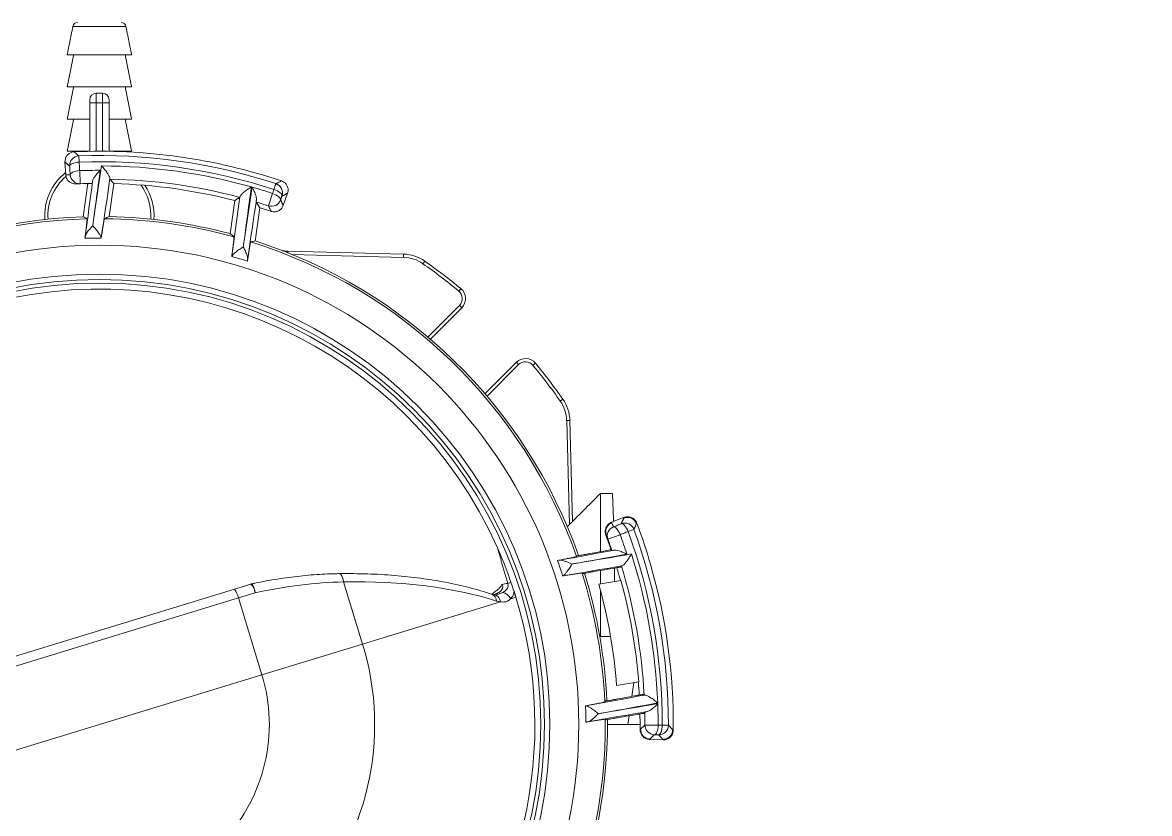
# Model space of a CAD drawing. Header units: millimetres. Extents: x -294625 to 2136527, y -251383 to 128331.
# Drawn here: x 1088231.2 to 1088415, y -78250.7 to -78121.6 of the extents above; entities that cross this region are included whole.
import ezdxf

# ---------------------------------------------------------------- set-up
doc = ezdxf.new("R2010")
doc.units = ezdxf.units.MM
doc.layers.add('N3-NOTE', color=11, linetype='Continuous', lineweight=13)
doc.styles.add('P-VNTIMEH', font='vntimeh.shx', dxfattribs={"width": 0.75, "height": 300})
doc.dimstyles.new('N-NOTE', dxfattribs={"dimtxt": 200, "dimasz": 30, "dimexe": 50, "dimexo": 50, "dimgap": 100, "dimtad": 1, "dimdec": 0, "dimdsep": 46, "dimtxsty": 'P-VNTIMEH', "dimblk": 'OPEN30', "dimcen": 0, "dimse1": 1, "dimse2": 1, "dimclrd": 256, "dimclre": 7, "dimclrt": 256, "dimadec": 0, "dimazin": 0, "dimtfac": 1, "dimtdec": 0, "dimtix": 1, "dimtmove": 2, "dimatfit": 3, "dimldrblk": 'OPEN30', "dimfxl": 1, "dimtolj": 1, "dimtzin": 0, "dimarcsym": 0})

# ---------------------------------------------------------------- blocks, each defined once
blk = doc.blocks.new('23')
at = {"color": 8, "linetype": 'Continuous', "lineweight": 15}
for p, q in [((2951279.84, 1774339.73), (2951302.86, 1774264.43)), ((2951300.78, 1774263.54), (2951277.62, 1774339.3)), ((2951282.85, 1774258.06), (2951259.69, 1774333.81)), ((2951402.4, 1774303.96), (2951399.41, 1774303.77)), ((2951404.92, 1774298.19), (2951404.92, 1774303.44)), ((2951412.42, 1774298.19), (2951412.42, 1774303.44)), ((2951419.92, 1774288.44), (2951419.92, 1774303.44)), ((2951427.42, 1774288.44), (2951427.42, 1774303.44)), ((2951400.39, 1774300.53), (2951397.34, 1774300.42)), ((2951403.81, 1774300.72), (2951402.38, 1774300.67)), ((2951434.01, 1774289.76), (2951434.01, 1774302.12)), ((2951389.63, 1774299.75), (2951397.39, 1774298.66)), ((2951404.9, 1774298.19), (2951416.17, 1774298.19)), ((2951416.17, 1774298.19), (2951416.92, 1774298.19)), ((2951416.17, 1774298.19), (2951416.17, 1774296.69)), ((2951416.17, 1774296.69), (2951404.91, 1774296.69)), ((2951404.91, 1774295.19), (2951416.17, 1774295.19)), ((2951418.42, 1774296.69), (2951416.17, 1774296.69)), ((2951416.17, 1774295.19), (2951416.17, 1774296.69)), ((2951416.17, 1774295.19), (2951416.17, 1774293.69)), ((2951416.17, 1774295.19), (2951418.42, 1774295.19)), ((2951418.42, 1774296.69), (2951418.42, 1774295.19)), ((2951397.37, 1774292.6), (2951389.67, 1774293.69)), ((2951416.17, 1774293.69), (2951404.9, 1774293.69)), ((2951404.92, 1774288.44), (2951404.92, 1774293.69)), ((2951412.42, 1774288.44), (2951412.42, 1774293.69)), ((2951416.92, 1774293.69), (2951416.17, 1774293.69)), ((2951300.78, 1774263.54), (2951282.85, 1774258.06)), ((2951301.97, 1774259.62), (2951300.78, 1774263.54)), ((2951302.86, 1774264.43), (2951304.01, 1774260.65)), ((2951393.41, 1774264.38), (2951385.7, 1774265.46)), ((2951383.99, 1774259.65), (2951391.75, 1774258.56)), ((2951282.85, 1774258.06), (2951290.02, 1774234.58)), ((2951392.18, 1774256.53), (2951395.09, 1774255.58)), ((2951392.28, 1774253.08), (2951395.11, 1774252.08)), ((2951396, 1774255.25), (2951397.36, 1774254.81)), ((2951380.18, 1774225.05), (2951380.87, 1774251.08)), ((2951381.64, 1774252.01), (2951380.93, 1774225.03)), ((2951381.64, 1774252.01), (2951381.25, 1774252.02)), ((2951304.54, 1774239.02), (2951290.02, 1774234.58)), ((2951290.02, 1774234.58), (2951299.85, 1774202.45)), ((2951380.93, 1774225.03), (2951380.18, 1774225.05)), ((2951368.45, 1774211.48), (2951361.13, 1774218.8)), ((2951361.61, 1774219.38), (2951368.98, 1774212.01)), ((2951379.3, 1774220.1), (2951378.69, 1774220.53)), ((2951368.45, 1774211.48), (2951368.98, 1774212.01)), ((2951372.88, 1774211.69), (2951372.3, 1774212.17)), ((2951355.19, 1774198.22), (2951347.83, 1774205.59)), ((2951348.4, 1774206.08), (2951355.72, 1774198.75)), ((2951300.57, 1774200.07), (2951300.94, 1774198.86)), ((2951355.72, 1774198.75), (2951355.19, 1774198.22)), ((2951355.52, 1774194.32), (2951355.04, 1774194.9)), ((2951347.11, 1774187.9), (2951346.68, 1774188.51)), ((2951317.9, 1774186.38), (2951342.15, 1774187.02)), ((2951342.17, 1774186.27), (2951318.63, 1774185.65)), ((2951342.17, 1774186.27), (2951342.15, 1774187.02)), ((2951291.82, 1774179.31), (2951291.82, 1774176.8)), ((2951304.89, 1774174.38), (2951303.97, 1774179.55)), ((2951271.27, 1774177.51), (2951271.27, 1774172.79)), ((2951302.58, 1774179.16), (2951291.82, 1774179.16)), ((2951307.19, 1774179.16), (2951304.04, 1774179.16)), ((2951325.12, 1774179.16), (2951311.57, 1774179.16)), ((2951315.53, 1774174.55), (2951314.49, 1774177.42)), ((2951315.39, 1774177.9), (2951315.44, 1774177.77)), ((2951281.25, 1774170.21), (2951280.34, 1774175.38)), ((2951318.44, 1774176.54), (2951318.32, 1774176.49)), ((2951318.44, 1774176.54), (2951319.54, 1774173.75)), ((2951273.32, 1774172.49), (2951271.27, 1774172.79)), ((2951271.27, 1774172.79), (2951271.27, 1774169.92)), ((2951281.05, 1774171.36), (2951277.83, 1774171.83)), ((2951316.77, 1774171.35), (2951316.28, 1774172.7)), ((2951319.54, 1774173.75), (2951319.42, 1774173.7)), ((2951270.17, 1774169.92), (2951270.17, 1774169.79)), ((2951318.16, 1774170.64), (2951318.11, 1774170.77)), ((2951267.7, 1774164.6), (2951267.77, 1774167.6)), ((2951267.77, 1774167.6), (2951267.9, 1774167.6)), ((2951271.15, 1774168.77), (2951271.15, 1774165.71)), ((2951267.7, 1774164.6), (2951267.83, 1774164.6)), ((2951271.12, 1774164.74), (2951271.11, 1774163.3)), ((2951270.05, 1774162.16), (2951270.05, 1774162.29))]:
    blk.add_line(p, q, dxfattribs=at)
at = {"color": 8, "linetype": 'Continuous', "lineweight": 15, "flags": 128}
for points in [[(2951399.45, 1774302.75), (2951399.7, 1774302.76), (2951399.94, 1774302.78), (2951400.19, 1774302.8), (2951400.44, 1774302.81), (2951400.69, 1774302.83), (2951400.93, 1774302.85), (2951401.18, 1774302.86), (2951401.43, 1774302.88)], [(2951402.38, 1774300.67), (2951402.34, 1774301.1), (2951402.27, 1774301.52), (2951402.17, 1774301.9), (2951402.04, 1774302.24), (2951401.9, 1774302.51), (2951401.75, 1774302.72), (2951401.59, 1774302.84), (2951401.43, 1774302.88)], [(2951399.45, 1774302.75), (2951399.61, 1774302.71), (2951399.76, 1774302.58), (2951399.92, 1774302.38), (2951400.05, 1774302.1), (2951400.17, 1774301.77), (2951400.27, 1774301.38), (2951400.34, 1774300.97), (2951400.39, 1774300.53)], [(2951402.38, 1774300.67), (2951402.13, 1774300.65), (2951401.88, 1774300.63), (2951401.63, 1774300.61), (2951401.39, 1774300.6), (2951401.14, 1774300.58), (2951400.89, 1774300.56), (2951400.64, 1774300.55), (2951400.39, 1774300.53)], [(2951385.1, 1774299.24), (2951386.72, 1774299.02), (2951388.34, 1774298.81), (2951389.96, 1774298.59), (2951391.58, 1774298.37), (2951393.19, 1774298.16), (2951394.8, 1774297.94), (2951396.41, 1774297.72), (2951398.01, 1774297.51)], [(2951398.54, 1774293.48), (2951396.82, 1774293.74), (2951395.1, 1774293.99), (2951393.37, 1774294.24), (2951391.64, 1774294.5), (2951389.91, 1774294.75), (2951388.17, 1774295.01), (2951386.44, 1774295.26), (2951384.7, 1774295.52)], [(2951400.47, 1774295.74), (2951399.04, 1774295.93), (2951397.61, 1774296.12), (2951396.17, 1774296.31), (2951394.73, 1774296.51), (2951393.29, 1774296.7), (2951391.85, 1774296.89), (2951390.41, 1774297.09), (2951388.96, 1774297.28)], [(2951388.96, 1774297.28), (2951390.54, 1774297.05), (2951392.11, 1774296.82), (2951393.68, 1774296.59), (2951395.25, 1774296.36), (2951396.82, 1774296.13), (2951398.38, 1774295.9), (2951399.94, 1774295.67), (2951401.5, 1774295.44)], [(2951380.42, 1774265.08), (2951382.16, 1774264.84), (2951383.9, 1774264.61), (2951385.64, 1774264.37), (2951387.38, 1774264.14), (2951389.11, 1774263.91), (2951390.84, 1774263.68), (2951392.56, 1774263.44), (2951394.28, 1774263.21)], [(2951393.69, 1774259.34), (2951391.97, 1774259.59), (2951390.23, 1774259.85), (2951388.5, 1774260.1), (2951386.76, 1774260.36), (2951385.02, 1774260.61), (2951383.28, 1774260.87), (2951381.53, 1774261.13), (2951379.78, 1774261.38)], [(2951384.03, 1774262.2), (2951385.61, 1774261.97), (2951387.18, 1774261.74), (2951388.74, 1774261.51), (2951390.31, 1774261.28), (2951391.87, 1774261.05), (2951393.43, 1774260.82), (2951394.99, 1774260.59), (2951396.54, 1774260.37)], [(2951396.59, 1774260.52), (2951395.03, 1774260.73), (2951393.47, 1774260.94), (2951391.9, 1774261.15), (2951390.33, 1774261.36), (2951388.76, 1774261.57), (2951387.19, 1774261.78), (2951385.61, 1774261.99), (2951384.03, 1774262.2)], [(2951301.97, 1774259.62), (2951302.52, 1774259.75), (2951303.02, 1774259.9), (2951303.45, 1774260.05), (2951303.78, 1774260.2), (2951303.99, 1774260.34), (2951304.06, 1774260.45), (2951304.06, 1774260.47)], [(2951395.09, 1774255.58), (2951394.93, 1774255.18), (2951394.74, 1774254.79), (2951394.54, 1774254.45), (2951394.33, 1774254.16), (2951394.12, 1774253.94), (2951393.92, 1774253.78), (2951393.73, 1774253.71), (2951393.57, 1774253.71)], [(2951395.09, 1774255.58), (2951395.2, 1774255.54), (2951395.32, 1774255.5), (2951395.43, 1774255.46), (2951395.54, 1774255.42), (2951395.66, 1774255.38), (2951395.77, 1774255.33), (2951395.89, 1774255.29), (2951396, 1774255.25)], [(2951394.47, 1774253.38), (2951394.36, 1774253.43), (2951394.25, 1774253.47), (2951394.13, 1774253.51), (2951394.02, 1774253.55), (2951393.91, 1774253.59), (2951393.79, 1774253.63), (2951393.68, 1774253.67), (2951393.57, 1774253.71)], [(2951394.47, 1774253.38), (2951394.64, 1774253.38), (2951394.83, 1774253.45), (2951395.03, 1774253.61), (2951395.24, 1774253.83), (2951395.45, 1774254.12), (2951395.65, 1774254.46), (2951395.84, 1774254.84), (2951396, 1774255.25)], [(2951304.54, 1774239.02), (2951305.07, 1774239.1), (2951305.54, 1774239.24), (2951305.94, 1774239.43), (2951306.23, 1774239.67), (2951306.41, 1774239.93), (2951306.45, 1774240.16)], [(2951308.26, 1774174.14), (2951307.97, 1774175.85), (2951307.68, 1774177.56), (2951307.39, 1774179.28), (2951307.1, 1774181.01), (2951306.8, 1774182.73), (2951306.51, 1774184.46), (2951306.21, 1774186.19), (2951305.92, 1774187.93)], [(2951309.59, 1774188.7), (2951309.88, 1774187.09), (2951310.17, 1774185.48), (2951310.47, 1774183.87), (2951310.76, 1774182.27), (2951311.05, 1774180.67), (2951311.34, 1774179.07), (2951311.63, 1774177.47), (2951311.93, 1774175.88)], [(2951274.29, 1774168.19), (2951274, 1774169.91), (2951273.71, 1774171.64), (2951273.41, 1774173.37), (2951273.12, 1774175.1), (2951272.82, 1774176.84), (2951272.53, 1774178.57), (2951272.23, 1774180.31), (2951271.93, 1774182.06)], [(2951275.64, 1774182.59), (2951275.96, 1774180.86), (2951276.28, 1774179.13), (2951276.59, 1774177.41), (2951276.9, 1774175.68), (2951277.22, 1774173.96), (2951277.53, 1774172.25), (2951277.85, 1774170.54), (2951278.16, 1774168.83)], [(2951311, 1774173), (2951310.74, 1774174.42), (2951310.48, 1774175.84), (2951310.22, 1774177.26), (2951309.96, 1774178.69), (2951309.7, 1774180.12), (2951309.44, 1774181.55), (2951309.18, 1774182.98), (2951308.91, 1774184.42)], [(2951308.91, 1774184.42), (2951309.18, 1774182.85), (2951309.45, 1774181.28), (2951309.71, 1774179.71), (2951309.98, 1774178.15), (2951310.24, 1774176.59), (2951310.51, 1774175.03), (2951310.77, 1774173.48), (2951311.03, 1774171.93)], [(2951307.74, 1774175.89), (2951307.65, 1774176.44), (2951307.56, 1774176.99), (2951307.46, 1774177.54), (2951307.37, 1774178.1), (2951307.27, 1774178.65), (2951307.18, 1774179.2), (2951307.09, 1774179.76), (2951306.99, 1774180.31)], [(2951311.11, 1774181.67), (2951311.21, 1774181.11), (2951311.31, 1774180.56), (2951311.41, 1774180), (2951311.51, 1774179.45), (2951311.62, 1774178.89), (2951311.72, 1774178.34), (2951311.82, 1774177.79), (2951311.92, 1774177.24)], [(2951274.03, 1774178.27), (2951274.3, 1774176.7), (2951274.56, 1774175.13), (2951274.83, 1774173.57), (2951275.09, 1774172.01), (2951275.36, 1774170.45), (2951275.62, 1774168.9), (2951275.89, 1774167.35), (2951276.15, 1774165.8)], [(2951276.31, 1774165.8), (2951276.03, 1774167.35), (2951275.74, 1774168.9), (2951275.46, 1774170.46), (2951275.17, 1774172.01), (2951274.89, 1774173.57), (2951274.6, 1774175.13), (2951274.32, 1774176.7), (2951274.03, 1774178.27)], [(2951272.91, 1774174.93), (2951273, 1774174.37), (2951273.1, 1774173.82), (2951273.19, 1774173.26), (2951273.29, 1774172.71), (2951273.38, 1774172.15), (2951273.47, 1774171.6), (2951273.57, 1774171.04), (2951273.66, 1774170.49)], [(2951278.05, 1774170.65), (2951277.95, 1774171.2), (2951277.85, 1774171.75), (2951277.75, 1774172.3), (2951277.64, 1774172.86), (2951277.54, 1774173.41), (2951277.44, 1774173.96), (2951277.34, 1774174.51), (2951277.24, 1774175.07)], [(2951317.35, 1774176.13), (2951317.36, 1774175.97), (2951317.29, 1774175.78), (2951317.15, 1774175.57), (2951316.93, 1774175.36), (2951316.65, 1774175.14), (2951316.31, 1774174.93), (2951315.94, 1774174.73), (2951315.53, 1774174.55)], [(2951316.28, 1774172.7), (2951316.19, 1774172.93), (2951316.09, 1774173.16), (2951316, 1774173.39), (2951315.91, 1774173.63), (2951315.81, 1774173.86), (2951315.72, 1774174.09), (2951315.63, 1774174.32), (2951315.53, 1774174.55)], [(2951316.28, 1774172.7), (2951316.68, 1774172.87), (2951317.06, 1774173.07), (2951317.39, 1774173.29), (2951317.67, 1774173.51), (2951317.89, 1774173.73), (2951318.04, 1774173.93), (2951318.1, 1774174.12), (2951318.09, 1774174.29)], [(2951317.35, 1774176.13), (2951317.44, 1774175.9), (2951317.54, 1774175.67), (2951317.63, 1774175.44), (2951317.72, 1774175.21), (2951317.82, 1774174.98), (2951317.91, 1774174.75), (2951318, 1774174.52), (2951318.09, 1774174.29)], [(2951268.87, 1774165.61), (2951268.87, 1774165.73), (2951268.88, 1774165.85), (2951268.88, 1774165.97), (2951268.88, 1774166.09), (2951268.89, 1774166.21), (2951268.89, 1774166.33), (2951268.9, 1774166.45), (2951268.9, 1774166.58)], [(2951271.15, 1774165.71), (2951270.71, 1774165.73), (2951270.29, 1774165.79), (2951269.9, 1774165.88), (2951269.56, 1774165.99), (2951269.28, 1774166.12), (2951269.08, 1774166.26), (2951268.95, 1774166.42), (2951268.9, 1774166.58)], [(2951268.87, 1774165.61), (2951268.91, 1774165.45), (2951269.04, 1774165.3), (2951269.25, 1774165.15), (2951269.53, 1774165.02), (2951269.87, 1774164.91), (2951270.26, 1774164.82), (2951270.68, 1774164.76), (2951271.12, 1774164.74)], [(2951271.15, 1774165.71), (2951271.14, 1774165.58), (2951271.14, 1774165.46), (2951271.14, 1774165.34), (2951271.13, 1774165.22), (2951271.13, 1774165.1), (2951271.12, 1774164.98), (2951271.12, 1774164.86), (2951271.12, 1774164.74)]]:
    blk.add_lwpolyline(points, dxfattribs=at)
at = {"color": 8, "linetype": 'Continuous', "lineweight": 15}
for radius in [111.73, 105, 103.76, 102.91]:
    blk.add_circle((2951271.27, 1774295.94), radius, dxfattribs=at)
for centre, radius, start, end in [((2951271.27, 1774295.94), 101.51, 293.9292, 100.0708), ((2951271.27, 1774295.94), 101.51, 107, 287), ((2951271.27, 1774295.94), 117.93, 1.4027, 54.5973), ((2951271.27, 1774295.94), 118.43, 1.8456, 54.1544), ((2951271.27, 1774295.94), 64.16, 107, 287), ((2951271.27, 1774295.94), 39.61, 107, 287), ((2951389.92, 1774295.94), 12.75, 38.1186, 94.0921), ((2951389.92, 1774295.94), 12, 40.6066, 93.9738), ((2951271.13, 1774298.18), 128.4, 2.0371, 2.4961), ((2951401.57, 1774300.64), 2.25, 2.0864, 93.4789), ((2951271.27, 1774295.94), 131.2, 341.9347, 2.0653), ((2951271.27, 1774295.94), 126.15, 2.0371, 2.4958), ((2951399.58, 1774300.5), 2.25, 93.4953, 182.0329), ((2951271.27, 1774295.94), 126.15, 0.7647, 2.0371), ((2951271.27, 1774295.94), 132.64, 341.9347, 2.0653), ((2951271.27, 1774295.94), 133.65, 341.481, 2.519), ((2951271.27, 1774295.94), 129.2, 359.9113, 2.0371), ((2951433.79, 1774301.02), 1.13, 0, 78.6901), ((2951271.27, 1774295.94), 113.4, 359.7887, 1.713), ((2951416.92, 1774296.69), 1.5, 0, 90), ((2951271.27, 1774295.94), 130.23, 344.2194, 359.7806), ((2951416.92, 1774295.19), 1.5, 270, 0), ((2951271.27, 1774295.94), 117.93, 344.5786, 359.4214), ((2951271.27, 1774295.94), 118.42, 345.0889, 358.9111), ((2951271.27, 1774295.94), 126.15, 345.514, 358.486), ((2951271.27, 1774295.94), 127.17, 345.1029, 358.8971), ((2951433.79, 1774290.86), 1.13, 281.3099, 0), ((2951389.92, 1774295.94), 12.75, 265.9079, 303.5798), ((2951389.92, 1774295.94), 12.75, 265.9079, 303.5798), ((2951389.92, 1774295.94), 12, 266.0262, 306.4545), ((2951299.69, 1774268.99), 5.55, 281.2501, 304.7607), ((2951271.27, 1774295.94), 113.4, 342.287, 344.2113), ((2951301.46, 1774263.16), 3.58, 278.2261, 315.4599), ((2951301.86, 1774260), 2.25, 12.1051, 17), ((2951271.27, 1774295.94), 117.93, 289.4027, 342.5973), ((2951271.27, 1774295.94), 118.43, 289.4398, 342.1544), ((2951271.27, 1774295.94), 126.15, 341.5039, 342.7627), ((2951271.27, 1774295.94), 127.17, 341.9483, 343.3034), ((2951271.27, 1774295.94), 130.23, 341.9483, 344.1484), ((2951394.32, 1774255.83), 2.25, 161.9681, 250.4802), ((2951395.22, 1774255.51), 2.25, 250.5211, 341.9136), ((2951271.27, 1774295.94), 117.93, 217.4027, 270.5973), ((2951371.94, 1774225.27), 8.25, 324.9316, 358.5), ((2951371.94, 1774225.27), 9, 324.9316, 358.5), ((2951271.27, 1774295.94), 118.43, 217.8456, 270.5612), ((2951271.27, 1774295.94), 131.25, 320.3376, 324.9316), ((2951271.27, 1774295.94), 132, 320.3376, 324.9316), ((2951370.57, 1774213.6), 3, 225, 320.3376), ((2951370.57, 1774213.6), 2.25, 225, 320.3376), ((2951299.67, 1774204.34), 1.9, 275.4789, 349.4625), ((2951300.06, 1774205.08), 1.7, 269.607, 337.9971), ((2951271.27, 1774295.94), 101.51, 287.9897, 293.9292), ((2951299.47, 1774202.45), 2.62, 294.9171, 349.613), ((2950644.46, 1774096.46), 667.9, 8.98404, 9.09886), ((2951187.5, 1774166.4), 121.63, 16.0286, 16.4087), ((2951353.6, 1774196.63), 2.25, 309.6624, 45), ((2951353.6, 1774196.63), 3, 309.6624, 45), ((2951271.27, 1774295.94), 131.25, 305.0684, 309.6624), ((2951271.27, 1774295.94), 132, 305.0684, 309.6624), ((2951271.27, 1774295.94), 113.4, 287.7887, 289.713), ((2951341.94, 1774195.27), 8.25, 271.5, 305.0684), ((2951341.94, 1774195.27), 9, 271.5, 305.0684), ((2951271.27, 1774295.94), 113.4, 270.287, 272.2113), ((2951271.27, 1774295.94), 117.93, 272.5786, 287.4214), ((2951271.27, 1774295.94), 118.43, 272.6762, 287.3224), ((2951271.27, 1774295.94), 120.9, 274.3037, 285.6963), ((2951271.27, 1774295.94), 126.15, 288.7646, 290.0371), ((2951271.27, 1774295.94), 126.02, 288.8732, 290.4958), ((2951315.26, 1774175.31), 2.25, 21.4953, 110.0329), ((2951271.27, 1774295.94), 127.17, 273.1029, 286.8971), ((2951271.27, 1774295.94), 126.12, 274.5404, 285.4596), ((2951271.27, 1774295.94), 126.02, 285.4642, 286.8706), ((2951271.27, 1774295.94), 129.2, 287.9113, 290.0371), ((2951316, 1774173.47), 2.25, 290.0864, 21.4789), ((2951273.36, 1774296.76), 128.4, 290.0371, 290.4961), ((2951271.27, 1774295.94), 131.2, 269.9347, 290.0653), ((2951271.27, 1774295.94), 130.23, 272.2194, 287.7806), ((2951271.27, 1774295.94), 126.02, 269.5039, 271.129), ((2951271.27, 1774295.94), 132.64, 269.9347, 290.0653), ((2951271.27, 1774295.94), 127.17, 269.9483, 271.3034), ((2951271.27, 1774295.94), 126.02, 273.1266, 274.5358), ((2951271.27, 1774295.94), 133.78, 286.2196, 290.519), ((2951271.15, 1774166.52), 2.25, 89.9681, 178.4802), ((2951271.27, 1774295.94), 133.78, 269.481, 286.2196), ((2951271.12, 1774165.55), 2.25, 178.5211, 269.9136), ((2951271.27, 1774295.94), 130.23, 269.9483, 272.1484)]:
    blk.add_arc(centre, radius, start, end, dxfattribs=at)
for centre, major_axis, ratio, start_param, end_param in [((2951281.31, 1774367.43), (20.1, 142.99), 0.866047, 4.337115, 4.344421), ((2951259.62, 1774213.06), (23.3, 165.76), 0.866047, 5.337383, 5.344642), ((2951282.91, 1774378.81), (23.3, 165.76), 0.866047, 4.080136, 4.087395), ((2951272.49, 1774261.5), (-17.54, 57.38), 0.467882, 4.172118, 4.538004), ((2951261.22, 1774224.45), (20.1, 142.99), 0.866047, 5.080357, 5.087663), ((2951247.78, 1774278.15), (-30.7, 100.41), 0.475694, 3.73958, 4.172118), ((2951342.36, 1774308.47), (142.2, 25.07), 0.866047, 4.337115, 4.338343), ((2951188.85, 1774281.4), (164.85, 29.07), 0.866047, 5.343421, 5.344642), ((2951200.17, 1774283.4), (142.2, 25.07), 0.866047, 5.086435, 5.087663), ((2951353.68, 1774310.47), (164.85, 29.07), 0.866047, 4.080136, 4.081357)]:
    blk.add_ellipse(centre, major_axis=major_axis, ratio=ratio, start_param=start_param, end_param=end_param, dxfattribs=at)
for points, knots in [([(2951397.3, 1774301.43), (2951397.31, 1774301.68), (2951397.34, 1774302.19), (2951397.7, 1774302.88), (2951398.24, 1774303.42), (2951398.85, 1774303.71), (2951399.25, 1774303.76), (2951399.41, 1774303.77)], [0, 0, 0, 0, 0.217154, 0.434309, 0.651448, 0.868556, 1, 1, 1, 1]), ([(2951402.4, 1774303.96), (2951402.66, 1774303.95), (2951403.16, 1774303.93), (2951403.86, 1774303.58), (2951404.4, 1774303.05), (2951404.72, 1774302.42), (2951404.77, 1774301.99), (2951404.79, 1774301.81)], [0, 0, 0, 0, 0.212401, 0.424803, 0.637169, 0.849518, 1, 1, 1, 1]), ([(2951404.79, 1774301.81), (2951404.76, 1774301.78), (2951404.64, 1774301.64), (2951404.31, 1774301.28), (2951404.01, 1774300.94), (2951403.81, 1774300.72)], [0, 0, 0, 0, 0.077365, 0.386827, 1, 1, 1, 1]), ([(2951384.61, 1774299.33), (2951384.7, 1774299.31), (2951384.81, 1774299.29), (2951385.04, 1774299.25), (2951385.1, 1774299.24)], [0, 0, 0, 0, 0.7163097, 1, 1, 1, 1]), ([(2951384.61, 1774299.33), (2951385.04, 1774299.27), (2951385.89, 1774299.16), (2951386.97, 1774299.03), (2951387.88, 1774298.92), (2951388.56, 1774298.85), (2951389, 1774298.81), (2951389.15, 1774298.81), (2951389.16, 1774298.82), (2951389.16, 1774298.82)], [0, 0, 0, 0, 0.1593881, 0.3233529, 0.4827564, 0.6468658, 0.8048104, 0.9673994, 1, 1, 1, 1]), ([(2951387.55, 1774297.48), (2951387.21, 1774297.81), (2951386.66, 1774298.33), (2951385.9, 1774298.89), (2951385.41, 1774299.16), (2951385.19, 1774299.22), (2951385.1, 1774299.24)], [0, 0, 0, 0, 0.437031, 0.694538, 0.883317, 1, 1, 1, 1]), ([(2951398.01, 1774297.51), (2951397.92, 1774297.52), (2951397.68, 1774297.56), (2951397.45, 1774297.6), (2951397.42, 1774297.62), (2951397.4, 1774297.62)], [0, 0, 0, 0, 0.239337, 0.690813, 1, 1, 1, 1]), ([(2951398.01, 1774297.51), (2951398.14, 1774297.47), (2951398.45, 1774297.38), (2951399.09, 1774296.97), (2951399.79, 1774296.4), (2951400.26, 1774295.95), (2951400.47, 1774295.74), (2951400.47, 1774295.74)], [0, 0, 0, 0, 0.170081, 0.392299, 0.721342, 0.996397, 1, 1, 1, 1]), ([(2951389.19, 1774294.75), (2951389.17, 1774294.76), (2951389.11, 1774294.78), (2951388.71, 1774294.87), (2951388.08, 1774294.98), (2951387.24, 1774295.12), (2951386.19, 1774295.29), (2951385.3, 1774295.42), (2951384.76, 1774295.5), (2951384.66, 1774295.52)], [0, 0, 0, 0, 0.158148, 0.320902, 0.479044, 0.641731, 0.800649, 0.964099, 1, 1, 1, 1]), ([(2951384.7, 1774295.52), (2951384.77, 1774295.53), (2951384.92, 1774295.55), (2951385.36, 1774295.77), (2951385.98, 1774296.17), (2951386.77, 1774296.77), (2951387.29, 1774297.24), (2951387.55, 1774297.48)], [0, 0, 0, 0, 0.147538, 0.294572, 0.489584, 0.743705, 1, 1, 1, 1]), ([(2951388.96, 1774297.28), (2951388.77, 1774297.31), (2951388.31, 1774297.37), (2951387.84, 1774297.44), (2951387.55, 1774297.48)], [0, 0, 0, 0, 0.39905, 1, 1, 1, 1]), ([(2951401.5, 1774295.44), (2951401.49, 1774295.44), (2951401.24, 1774295.2), (2951400.69, 1774294.72), (2951399.89, 1774294.12), (2951399.25, 1774293.73), (2951398.79, 1774293.51), (2951398.62, 1774293.49), (2951398.54, 1774293.48)], [0, 0, 0, 0, 0.002787, 0.26141, 0.515351, 0.708934, 0.854212, 1, 1, 1, 1]), ([(2951384.95, 1774264.58), (2951384.92, 1774264.57), (2951384.86, 1774264.56), (2951384.45, 1774264.6), (2951383.83, 1774264.66), (2951382.97, 1774264.76), (2951381.86, 1774264.89), (2951380.91, 1774265.02), (2951380.39, 1774265.08)], [0, 0, 0, 0, 0.160546, 0.318185, 0.480358, 0.638713, 0.801591, 1, 1, 1, 1]), ([(2951382.62, 1774262.4), (2951382.44, 1774262.7), (2951382.06, 1774263.3), (2951381.47, 1774264.09), (2951380.99, 1774264.65), (2951380.63, 1774264.99), (2951380.49, 1774265.05), (2951380.42, 1774265.08)], [0, 0, 0, 0, 0.256295, 0.510416, 0.705428, 0.852462, 1, 1, 1, 1]), ([(2951379.78, 1774261.38), (2951379.69, 1774261.39), (2951379.47, 1774261.42), (2951379.36, 1774261.43), (2951379.29, 1774261.44)], [0, 0, 0, 0, 0.390858, 1, 1, 1, 1]), ([(2951379.29, 1774261.44), (2951379.69, 1774261.37), (2951380.52, 1774261.25), (2951381.6, 1774261.08), (2951382.51, 1774260.93), (2951383.2, 1774260.81), (2951383.69, 1774260.71), (2951383.76, 1774260.68), (2951383.8, 1774260.67)], [0, 0, 0, 0, 0.1536, 0.314836, 0.480882, 0.639818, 0.803461, 1, 1, 1, 1]), ([(2951379.78, 1774261.38), (2951379.91, 1774261.38), (2951380.22, 1774261.39), (2951380.95, 1774261.6), (2951381.78, 1774261.96), (2951382.36, 1774262.26), (2951382.62, 1774262.4)], [0, 0, 0, 0, 0.169285, 0.391747, 0.72416, 1, 1, 1, 1]), ([(2951382.62, 1774262.4), (2951382.91, 1774262.36), (2951383.38, 1774262.3), (2951383.84, 1774262.23), (2951384.03, 1774262.2)], [0, 0, 0, 0, 0.60095, 1, 1, 1, 1]), ([(2951394.28, 1774263.21), (2951394.36, 1774263.18), (2951394.52, 1774263.12), (2951394.9, 1774262.78), (2951395.41, 1774262.23), (2951396.01, 1774261.43), (2951396.4, 1774260.83), (2951396.59, 1774260.52), (2951396.59, 1774260.52)], [0, 0, 0, 0, 0.145788, 0.291066, 0.484649, 0.73859, 0.997213, 1, 1, 1, 1]), ([(2951306.45, 1774240.16), (2951306.44, 1774240.6), (2951306.42, 1774241.86), (2951306.33, 1774244), (2951306.15, 1774246.57), (2951305.9, 1774249.16), (2951305.59, 1774251.78), (2951305.2, 1774254.41), (2951304.75, 1774257.05), (2951304.36, 1774259.07), (2951304.11, 1774260.21), (2951304.06, 1774260.47)], [0, 0, 0, 0, 0.068816, 0.198969, 0.328232, 0.456661, 0.584329, 0.711317, 0.837709, 0.963595, 1, 1, 1, 1]), ([(2951393.08, 1774259.4), (2951393.11, 1774259.4), (2951393.17, 1774259.4), (2951393.46, 1774259.37), (2951393.66, 1774259.34), (2951393.69, 1774259.34)], [0, 0, 0, 0, 0.453983, 0.907851, 1, 1, 1, 1]), ([(2951396.54, 1774260.37), (2951396.54, 1774260.36), (2951396.29, 1774260.22), (2951395.71, 1774259.91), (2951394.88, 1774259.56), (2951394.16, 1774259.34), (2951393.83, 1774259.34), (2951393.69, 1774259.34)], [0, 0, 0, 0, 0.003605, 0.278653, 0.607551, 0.829815, 1, 1, 1, 1]), ([(2951392.28, 1774253.08), (2951392.05, 1774253.19), (2951391.59, 1774253.41), (2951391.09, 1774254), (2951390.8, 1774254.71), (2951390.75, 1774255.38), (2951390.86, 1774255.77), (2951390.9, 1774255.92)], [0, 0, 0, 0, 0.217128, 0.434257, 0.651351, 0.86843, 1, 1, 1, 1]), ([(2951390.9, 1774255.92), (2951390.93, 1774255.93), (2951391.1, 1774256.01), (2951391.52, 1774256.22), (2951391.92, 1774256.4), (2951392.18, 1774256.53)], [0, 0, 0, 0, 0.0768728, 0.3843639, 1, 1, 1, 1]), ([(2951397.99, 1774253.49), (2951397.89, 1774253.26), (2951397.68, 1774252.79), (2951397.1, 1774252.28), (2951396.4, 1774251.97), (2951395.7, 1774251.92), (2951395.28, 1774252.03), (2951395.11, 1774252.08)], [0, 0, 0, 0, 0.212401, 0.424803, 0.637169, 0.849518, 1, 1, 1, 1]), ([(2951397.36, 1774254.81), (2951397.38, 1774254.77), (2951397.46, 1774254.6), (2951397.67, 1774254.16), (2951397.87, 1774253.76), (2951397.99, 1774253.49)], [0, 0, 0, 0, 0.077365, 0.386827, 1, 1, 1, 1]), ([(2951301.64, 1774204.44), (2951301.78, 1774204.89), (2951302.2, 1774206.17), (2951302.85, 1774208.37), (2951303.54, 1774211.06), (2951304.16, 1774213.83), (2951304.71, 1774216.67), (2951305.18, 1774219.59), (2951305.58, 1774222.57), (2951305.91, 1774225.61), (2951306.16, 1774228.72), (2951306.34, 1774231.87), (2951306.44, 1774235.08), (2951306.47, 1774237.85), (2951306.45, 1774239.55), (2951306.45, 1774240.16)], [0, 0, 0, 0, 0.044979, 0.130191, 0.21495, 0.29924, 0.383047, 0.466364, 0.549187, 0.631515, 0.713352, 0.794706, 0.875585, 0.956003, 1, 1, 1, 1]), ([(2951299.85, 1774202.45), (2951299.85, 1774202.51), (2951299.89, 1774202.81), (2951299.98, 1774203.13), (2951300.05, 1774203.38)], [0, 0, 0, 0, 0.201608, 1, 1, 1, 1]), ([(2951301.54, 1774203.69), (2951301.53, 1774203.71), (2951301.52, 1774203.77), (2951301.53, 1774203.91), (2951301.54, 1774204)], [0, 0, 0, 0, 0.346095, 1, 1, 1, 1]), ([(2951301.54, 1774204), (2951301.54, 1774204), (2951301.54, 1774204.1), (2951301.56, 1774204.25), (2951301.64, 1774204.43), (2951301.64, 1774204.45)], [0, 0, 0, 0, 0.0462468, 0.8910234, 1, 1, 1, 1]), ([(2951301.54, 1774203.69), (2951301.54, 1774203.68), (2951301.57, 1774203.31), (2951301.73, 1774202.73), (2951301.96, 1774202.19), (2951302.05, 1774201.98)], [0, 0, 0, 0, 0.012409, 0.608523, 1, 1, 1, 1]), ([(2951303.96, 1774202.08), (2951303.86, 1774202.04), (2951303.66, 1774201.95), (2951303.32, 1774201.92), (2951302.92, 1774202), (2951302.39, 1774202.35), (2951301.89, 1774203.03), (2951301.68, 1774203.68), (2951301.56, 1774204.01)], [0, 0, 0, 0, 0.074757, 0.14968, 0.241753, 0.388644, 0.683843, 1, 1, 1, 1]), ([(2951301.65, 1774204.47), (2951301.87, 1774204.2), (2951302.26, 1774203.72), (2951302.8, 1774203.01), (2951303.26, 1774202.51), (2951303.66, 1774202.24), (2951303.86, 1774202.13), (2951303.94, 1774202.09), (2951303.96, 1774202.08), (2951303.96, 1774202.08)], [0, 0, 0, 0, 0.313393, 0.55326, 0.794725, 0.920728, 0.978488, 0.996558, 1, 1, 1, 1]), ([(2951300.57, 1774200.07), (2951300.43, 1774200.24), (2951300.08, 1774200.65), (2951299.81, 1774201.45), (2951299.84, 1774202.11), (2951299.85, 1774202.45)], [0, 0, 0, 0, 0.2565269, 0.622329, 1, 1, 1, 1]), ([(2951302.05, 1774201.98), (2951302.11, 1774201.85), (2951302.31, 1774201.46), (2951302.7, 1774201), (2951303.22, 1774200.7), (2951303.59, 1774200.64), (2951303.88, 1774200.66), (2951304.06, 1774200.72), (2951304.17, 1774200.76)], [0, 0, 0, 0, 0.176685, 0.523046, 0.719747, 0.830968, 0.891404, 1, 1, 1, 1]), ([(2951302.26, 1774199.27), (2951302.15, 1774199.29), (2951301.84, 1774199.35), (2951301.38, 1774199.51), (2951300.92, 1774199.76), (2951300.69, 1774199.97), (2951300.57, 1774200.07)], [0, 0, 0, 0, 0.140524, 0.428882, 0.725282, 1, 1, 1, 1]), ([(2951306.57, 1774183.41), (2951306.58, 1774183.44), (2951306.58, 1774183.51), (2951306.54, 1774183.91), (2951306.45, 1774184.54), (2951306.33, 1774185.39), (2951306.16, 1774186.43), (2951306.01, 1774187.33), (2951305.93, 1774187.86), (2951305.91, 1774187.96)], [0, 0, 0, 0, 0.158148, 0.320902, 0.479044, 0.641731, 0.800649, 0.964099, 1, 1, 1, 1]), ([(2951305.92, 1774187.93), (2951305.95, 1774187.86), (2951306.02, 1774187.72), (2951306.36, 1774187.37), (2951306.94, 1774186.91), (2951307.75, 1774186.35), (2951308.36, 1774185.99), (2951308.67, 1774185.82)], [0, 0, 0, 0, 0.147538, 0.294572, 0.489584, 0.743705, 1, 1, 1, 1]), ([(2951308.67, 1774185.82), (2951308.87, 1774186.25), (2951309.2, 1774186.93), (2951309.49, 1774187.83), (2951309.61, 1774188.37), (2951309.59, 1774188.61), (2951309.59, 1774188.7)], [0, 0, 0, 0, 0.4370313, 0.6945384, 0.8833169, 1, 1, 1, 1]), ([(2951309.52, 1774189.18), (2951309.53, 1774189.1), (2951309.54, 1774188.98), (2951309.58, 1774188.76), (2951309.59, 1774188.7)], [0, 0, 0, 0, 0.71631, 1, 1, 1, 1]), ([(2951309.52, 1774189.18), (2951309.59, 1774188.77), (2951309.75, 1774187.92), (2951309.96, 1774186.85), (2951310.14, 1774185.95), (2951310.28, 1774185.28), (2951310.39, 1774184.85), (2951310.43, 1774184.71), (2951310.44, 1774184.7), (2951310.44, 1774184.7)], [0, 0, 0, 0, 0.159388, 0.323353, 0.482756, 0.646866, 0.80481, 0.967399, 1, 1, 1, 1]), ([(2951308.91, 1774184.42), (2951308.88, 1774184.6), (2951308.8, 1774185.07), (2951308.72, 1774185.54), (2951308.67, 1774185.82)], [0, 0, 0, 0, 0.39905, 1, 1, 1, 1]), ([(2951311.11, 1774181.67), (2951311.06, 1774181.91), (2951310.97, 1774182.41), (2951310.84, 1774183.18), (2951310.73, 1774183.86), (2951310.65, 1774184.38), (2951310.61, 1774184.64), (2951310.61, 1774184.67), (2951310.62, 1774184.67)], [0, 0, 0, 0, 0.178388, 0.35675, 0.535529, 0.713356, 0.889051, 1, 1, 1, 1]), ([(2951271.93, 1774182.06), (2951271.92, 1774182.14), (2951271.87, 1774182.36), (2951271.85, 1774182.47), (2951271.83, 1774182.54)], [0, 0, 0, 0, 0.390858, 1, 1, 1, 1]), ([(2951271.83, 1774182.54), (2951271.9, 1774182.14), (2951272.04, 1774181.31), (2951272.21, 1774180.23), (2951272.35, 1774179.32), (2951272.44, 1774178.63), (2951272.51, 1774178.13), (2951272.5, 1774178.05), (2951272.49, 1774178.01)], [0, 0, 0, 0, 0.1536, 0.3148362, 0.4808821, 0.6398184, 0.8034607, 1, 1, 1, 1]), ([(2951271.93, 1774182.06), (2951271.98, 1774181.93), (2951272.07, 1774181.63), (2951272.51, 1774181.02), (2951273.1, 1774180.33), (2951273.57, 1774179.87), (2951273.78, 1774179.67)], [0, 0, 0, 0, 0.169285, 0.391747, 0.72416, 1, 1, 1, 1]), ([(2951273.78, 1774179.67), (2951274.01, 1774179.94), (2951274.46, 1774180.48), (2951275.04, 1774181.28), (2951275.42, 1774181.92), (2951275.62, 1774182.36), (2951275.64, 1774182.52), (2951275.64, 1774182.59)], [0, 0, 0, 0, 0.256295, 0.510416, 0.705428, 0.852462, 1, 1, 1, 1]), ([(2951276.57, 1774178.12), (2951276.56, 1774178.15), (2951276.53, 1774178.21), (2951276.43, 1774178.61), (2951276.3, 1774179.22), (2951276.13, 1774180.06), (2951275.91, 1774181.17), (2951275.74, 1774182.11), (2951275.64, 1774182.62)], [0, 0, 0, 0, 0.1605456, 0.3181853, 0.4803583, 0.6387131, 0.8015908, 1, 1, 1, 1]), ([(2951306.43, 1774183.28), (2951306.44, 1774183.26), (2951306.45, 1774183.22), (2951306.53, 1774182.85), (2951306.64, 1774182.3), (2951306.77, 1774181.6), (2951306.89, 1774180.9), (2951306.96, 1774180.49), (2951306.99, 1774180.31)], [0, 0, 0, 0, 0.173534, 0.347056, 0.520976, 0.696119, 0.872651, 1, 1, 1, 1]), ([(2951273.78, 1774179.67), (2951273.83, 1774179.39), (2951273.92, 1774178.92), (2951274, 1774178.45), (2951274.03, 1774178.27)], [0, 0, 0, 0, 0.60095, 1, 1, 1, 1]), ([(2951272.34, 1774177.93), (2951272.35, 1774177.9), (2951272.37, 1774177.86), (2951272.45, 1774177.49), (2951272.55, 1774176.93), (2951272.68, 1774176.22), (2951272.81, 1774175.52), (2951272.88, 1774175.1), (2951272.91, 1774174.93)], [0, 0, 0, 0, 0.172705, 0.345361, 0.519332, 0.695639, 0.87382, 1, 1, 1, 1]), ([(2951277.24, 1774175.07), (2951277.2, 1774175.31), (2951277.11, 1774175.81), (2951276.97, 1774176.57), (2951276.86, 1774177.24), (2951276.78, 1774177.75), (2951276.75, 1774178.01), (2951276.75, 1774178.04), (2951276.75, 1774178.05)], [0, 0, 0, 0, 0.177587, 0.355178, 0.532513, 0.708738, 0.883535, 1, 1, 1, 1]), ([(2951312.04, 1774176.61), (2951312.03, 1774176.66), (2951311.99, 1774176.84), (2951311.95, 1774177.07), (2951311.92, 1774177.24)], [0, 0, 0, 0, 0.298904, 1, 1, 1, 1]), ([(2951315.44, 1774177.77), (2951315.36, 1774177.74), (2951315.04, 1774177.63), (2951314.73, 1774177.51), (2951314.49, 1774177.42)], [0, 0, 0, 0, 0.245012, 1, 1, 1, 1]), ([(2951315.39, 1774177.9), (2951315.65, 1774177.96), (2951316.17, 1774178.1), (2951316.98, 1774177.97), (2951317.7, 1774177.59), (2951318.19, 1774177.07), (2951318.37, 1774176.68), (2951318.44, 1774176.54)], [0, 0, 0, 0, 0.21713, 0.434257, 0.651509, 0.868898, 1, 1, 1, 1]), ([(2951315.44, 1774177.77), (2951315.61, 1774177.82), (2951315.95, 1774177.92), (2951316.46, 1774177.92), (2951316.94, 1774177.82), (2951317.47, 1774177.57), (2951317.99, 1774177.15), (2951318.21, 1774176.7), (2951318.32, 1774176.49)], [0, 0, 0, 0, 0.155181, 0.301805, 0.439867, 0.569359, 0.801665, 1, 1, 1, 1]), ([(2951307.74, 1774175.89), (2951307.78, 1774175.66), (2951307.86, 1774175.2), (2951307.93, 1774174.71), (2951307.97, 1774174.45), (2951307.97, 1774174.43), (2951307.96, 1774174.42)], [0, 0, 0, 0, 0.275076, 0.550202, 0.824013, 1, 1, 1, 1]), ([(2951311.03, 1774171.93), (2951311.03, 1774171.93), (2951310.72, 1774172.1), (2951310.1, 1774172.47), (2951309.29, 1774173.05), (2951308.71, 1774173.54), (2951308.36, 1774173.9), (2951308.3, 1774174.06), (2951308.26, 1774174.14)], [0, 0, 0, 0, 0.002787, 0.26141, 0.515351, 0.708934, 0.854212, 1, 1, 1, 1]), ([(2951311.93, 1774175.88), (2951311.93, 1774175.74), (2951311.94, 1774175.42), (2951311.75, 1774174.69), (2951311.42, 1774173.85), (2951311.14, 1774173.26), (2951311, 1774173), (2951311, 1774173)], [0, 0, 0, 0, 0.170081, 0.392299, 0.721342, 0.996397, 1, 1, 1, 1]), ([(2951311.93, 1774175.88), (2951311.91, 1774175.97), (2951311.87, 1774176.22), (2951311.84, 1774176.42), (2951311.85, 1774176.51), (2951311.85, 1774176.49), (2951311.85, 1774176.49)], [0, 0, 0, 0, 0.239293, 0.690688, 0.999819, 1, 1, 1, 1]), ([(2951319.42, 1774173.7), (2951319.49, 1774173.41), (2951319.65, 1774172.83), (2951319.43, 1774171.94), (2951318.91, 1774171.18), (2951318.38, 1774170.9), (2951318.11, 1774170.77)], [0, 0, 0, 0, 0.2500097, 0.4999993, 0.7499893, 1, 1, 1, 1]), ([(2951319.54, 1774173.75), (2951319.61, 1774173.49), (2951319.76, 1774172.97), (2951319.64, 1774172.16), (2951319.27, 1774171.43), (2951318.75, 1774170.91), (2951318.33, 1774170.72), (2951318.16, 1774170.64)], [0, 0, 0, 0, 0.212401, 0.424814, 0.636886, 0.849474, 1, 1, 1, 1]), ([(2951267.77, 1774167.6), (2951267.81, 1774167.87), (2951267.87, 1774168.41), (2951268.3, 1774169.11), (2951268.92, 1774169.63), (2951269.58, 1774169.89), (2951270.01, 1774169.91), (2951270.17, 1774169.92)], [0, 0, 0, 0, 0.2171059, 0.4342099, 0.6514178, 0.8687799, 1, 1, 1, 1]), ([(2951267.9, 1774167.6), (2951267.95, 1774167.89), (2951268.03, 1774168.47), (2951268.56, 1774169.2), (2951269.3, 1774169.7), (2951269.88, 1774169.76), (2951270.17, 1774169.79)], [0, 0, 0, 0, 0.25001, 0.500001, 0.749991, 1, 1, 1, 1]), ([(2951270.17, 1774169.79), (2951270.2, 1774169.77), (2951270.32, 1774169.63), (2951270.65, 1774169.29), (2951270.95, 1774168.98), (2951271.15, 1774168.77)], [0, 0, 0, 0, 0.0768728, 0.3843639, 1, 1, 1, 1]), ([(2951273.66, 1774170.49), (2951273.7, 1774170.26), (2951273.78, 1774169.81), (2951273.85, 1774169.31), (2951273.89, 1774169.05), (2951273.88, 1774169.03), (2951273.88, 1774169.02)], [0, 0, 0, 0, 0.2746068, 0.5493121, 0.8216172, 1, 1, 1, 1]), ([(2951274.16, 1774168.8), (2951274.17, 1774168.77), (2951274.19, 1774168.71), (2951274.25, 1774168.43), (2951274.29, 1774168.23), (2951274.29, 1774168.19)], [0, 0, 0, 0, 0.453983, 0.907851, 1, 1, 1, 1]), ([(2951278.16, 1774168.83), (2951278.15, 1774168.74), (2951278.14, 1774168.58), (2951277.94, 1774168.11), (2951277.57, 1774167.46), (2951277, 1774166.64), (2951276.54, 1774166.07), (2951276.31, 1774165.81), (2951276.31, 1774165.8)], [0, 0, 0, 0, 0.145788, 0.291066, 0.484649, 0.73859, 0.997213, 1, 1, 1, 1]), ([(2951278.34, 1774169.2), (2951278.33, 1774169.22), (2951278.32, 1774169.25), (2951278.24, 1774169.62), (2951278.15, 1774170.11), (2951278.08, 1774170.5), (2951278.05, 1774170.65)], [0, 0, 0, 0, 0.2713266, 0.5426118, 0.8150116, 1, 1, 1, 1]), ([(2951318.11, 1774170.77), (2951318.08, 1774170.78), (2951317.91, 1774170.86), (2951317.46, 1774171.05), (2951317.05, 1774171.23), (2951316.77, 1774171.35)], [0, 0, 0, 0, 0.077365, 0.386827, 1, 1, 1, 1]), ([(2951276.15, 1774165.8), (2951276.14, 1774165.8), (2951275.93, 1774166), (2951275.46, 1774166.45), (2951274.87, 1774167.13), (2951274.43, 1774167.75), (2951274.33, 1774168.06), (2951274.29, 1774168.19)], [0, 0, 0, 0, 0.003605, 0.278653, 0.607551, 0.829815, 1, 1, 1, 1]), ([(2951270.05, 1774162.16), (2951269.79, 1774162.19), (2951269.25, 1774162.25), (2951268.54, 1774162.66), (2951268.01, 1774163.27), (2951267.72, 1774163.96), (2951267.7, 1774164.42), (2951267.7, 1774164.6)], [0, 0, 0, 0, 0.212401, 0.424814, 0.636886, 0.849474, 1, 1, 1, 1]), ([(2951270.05, 1774162.29), (2951269.76, 1774162.33), (2951269.16, 1774162.4), (2951268.42, 1774162.94), (2951267.91, 1774163.7), (2951267.85, 1774164.3), (2951267.83, 1774164.6)], [0, 0, 0, 0, 0.2500107, 0.5000007, 0.7499903, 1, 1, 1, 1]), ([(2951271.11, 1774163.3), (2951271.09, 1774163.28), (2951270.95, 1774163.15), (2951270.6, 1774162.81), (2951270.27, 1774162.5), (2951270.05, 1774162.29)], [0, 0, 0, 0, 0.077365, 0.386827, 1, 1, 1, 1])]:
    blk.add_open_spline(points, degree=3, knots=knots, dxfattribs=at)
for points in [[(2951401.43, 1774302.88), (2951402.4, 1774303.96)], [(2951412.42, 1774301.94), (2951404.92, 1774303.44)], [(2951419.92, 1774301.94), (2951412.42, 1774303.44)], [(2951427.42, 1774301.94), (2951419.92, 1774303.44)], [(2951434.01, 1774302.12), (2951427.42, 1774303.44)], [(2951404.92, 1774301.94), (2951404.77, 1774301.94)], [(2951384.7, 1774295.52), (2951384.66, 1774295.52)], [(2951398.41, 1774293.49), (2951397.37, 1774292.6)], [(2951398.41, 1774293.49), (2951398.54, 1774293.48)], [(2951404.78, 1774289.94), (2951404.92, 1774289.94)], [(2951404.92, 1774288.44), (2951412.42, 1774289.94)], [(2951412.42, 1774288.44), (2951419.92, 1774289.94)], [(2951419.92, 1774288.44), (2951427.42, 1774289.94)], [(2951427.42, 1774288.44), (2951434.01, 1774289.76)], [(2951380.39, 1774265.08), (2951380.42, 1774265.08)], [(2951394.16, 1774263.24), (2951393.41, 1774264.38)], [(2951394.28, 1774263.21), (2951394.16, 1774263.24)], [(2951393.08, 1774259.4), (2951391.75, 1774258.56)], [(2951381.67, 1774253.3), (2951381.64, 1774252.01)], [(2951393.57, 1774253.71), (2951392.28, 1774253.08)], [(2951395.11, 1774252.08), (2951394.47, 1774253.38)], [(2951304.17, 1774200.76), (2951312.44, 1774203.15)], [(2951300.94, 1774198.86), (2951302.26, 1774199.27)], [(2951302.62, 1774199.39), (2951302.26, 1774199.27)], [(2951305.92, 1774187.93), (2951305.91, 1774187.96)], [(2951325.12, 1774179.16), (2951317.41, 1774186.87)], [(2951275.64, 1774182.62), (2951275.64, 1774182.59)], [(2951325.12, 1774176.35), (2951325.12, 1774179.16)], [(2951304.62, 1774175.86), (2951307.75, 1774175.9)], [(2951308.23, 1774174.26), (2951307.96, 1774174.42)], [(2951308.23, 1774174.26), (2951308.26, 1774174.14)], [(2951318.09, 1774174.29), (2951319.42, 1774173.7)], [(2951318.62, 1774176.08), (2951325.07, 1774176.35)], [(2951274.16, 1774168.8), (2951273.88, 1774169.02)], [(2951278.15, 1774168.95), (2951278.34, 1774169.2)], [(2951278.16, 1774168.83), (2951278.15, 1774168.95)], [(2951268.9, 1774166.58), (2951267.9, 1774167.6)], [(2951267.83, 1774164.6), (2951268.87, 1774165.61)]]:
    blk.add_open_spline(points, degree=1, dxfattribs=at)
blk = doc.blocks.new('PMBCB')
h = blk.add_hatch()
h.set_pattern_fill('BTCT2', color=8, scale=30, pattern_type=2)
h.set_pattern_definition([(50, (-27194.2, -11189.96), (215.17805, -18.8256), [22.5, -247.5]), (355, (-27194.2, -11189.96), (-41.6254, 225.6576), [18, -198]), (100.4514, (-27176.26, -11191.53), (173.5528, 206.8319), [19.122, -210.3426]), (46.1842, (-27194.2, -11129.96), (320.1723, -49.6557), [33.75, -371.25]), (96.6356, (-27167.5, -11134.1), (280.3988, 292.2354), [28.683, -315.514]), (351.1842, (-27194.2, -11129.96), (280.3986, 292.2356), [27, -297]), (21, (-27164.2, -11144.96), (179.0721, -120.7857), [22.5, -247.5]), (326, (-27164.2, -11144.96), (72.9946, 217.545), [18, -198]), (71.4514, (-27149.27, -11155.03), (252.0668, 96.7591), [19.122, -210.3426]), (37.5, (-27194.194, -11189.96), (3.64796, 99.86816), [0, -195.6, 0, -201, 0, -198.75]), (7.5, (-27194.19, -11189.96), (78.92086, 118.3235), [0, -114.6, 0, -191.1, 0, -75.75]), (327.5, (-27261.094, -11189.96), (160.14673, -6.76646), [0, -75, 0, -234, 0, -310.5]), (317.5, (-27291.1, -11189.96), (174.95585, 30.0315), [0, -97.5, 0, -155.4, 0, -220.5]), (45, (-27194.19, -11189.96), (-63.6396, 63.6396), []), (45, (-27194.19, -11168.96), (-63.6396, 63.6396), [])])
h.paths.add_polyline_path([(6600, 2700), (-2900, 2700), (-2900, -200), (6600, -200)])
h.paths.add_polyline_path([(5000, 2500), (5000, 0), (0, 0), (0, 2500)], flags=16)
h.paths.add_polyline_path([(5200, 2500), (6400, 2500), (6400, 0), (5200, 0)], flags=16)
h.paths.add_polyline_path([(-200, 2500), (-200, 0), (-2700, 0), (-2700, 2500)], flags=16)
h.paths.add_polyline_path([(5350.97, 389.34), (6075.73, 389.34), (6075.73, 539.34), (5350.97, 539.34)], flags=0)
h.paths.add_polyline_path([(5451.74, 547.35), (5986.02, 547.35), (5986.02, 775.92), (5451.74, 775.92)], flags=0)
h.paths.add_polyline_path([(4155.05, 389.34), (4879.81, 389.34), (4879.81, 539.34), (4155.05, 539.34)], flags=0)
h.paths.add_polyline_path([(4255.82, 547.35), (4790.11, 547.35), (4790.11, 775.92), (4255.82, 775.92)], flags=0)
h.paths.add_polyline_path([(-1032.12, 389.34), (-307.36, 389.34), (-307.36, 539.34), (-1032.12, 539.34)], flags=0)
h.paths.add_polyline_path([(-931.35, 547.35), (-397.07, 547.35), (-397.07, 775.92), (-931.35, 775.92)], flags=0)
at = {"xscale": 0.7000000000000017, "yscale": 0.7000000000000017, "zscale": 0.7000000000000017, "rotation": 90}
blk.add_blockref('23', (1242777.15, -2063922.03), dxfattribs=at)
blk = doc.blocks.new('_Open30')
at = {"color": 0, "linetype": 'ByBlock', "lineweight": -2}
for p, q in [((-1, 0.26795), (0, 0)), ((0, 0), (-1, -0.26795)), ((0, 0), (-1, 0))]:
    blk.add_line(p, q, dxfattribs=at)

msp = doc.modelspace()

# ---------------------------------------------------------------- block references
msp.add_blockref('PMBCB', (1087473.72, -80204.01))

# ---------------------------------------------------------------- next in the draw order: leaders
at = {"layer": 'N3-NOTE'}
msp.add_leader([(1091135.04, -78161.74), (1091135.04, -74362.36), (1083978.18, -74362.36)], dimstyle='N-NOTE', override={"dimasz": 300, "dimgap": 100, "dimtad": 0}, dxfattribs=at)

doc.saveas('drawing.dxf')
